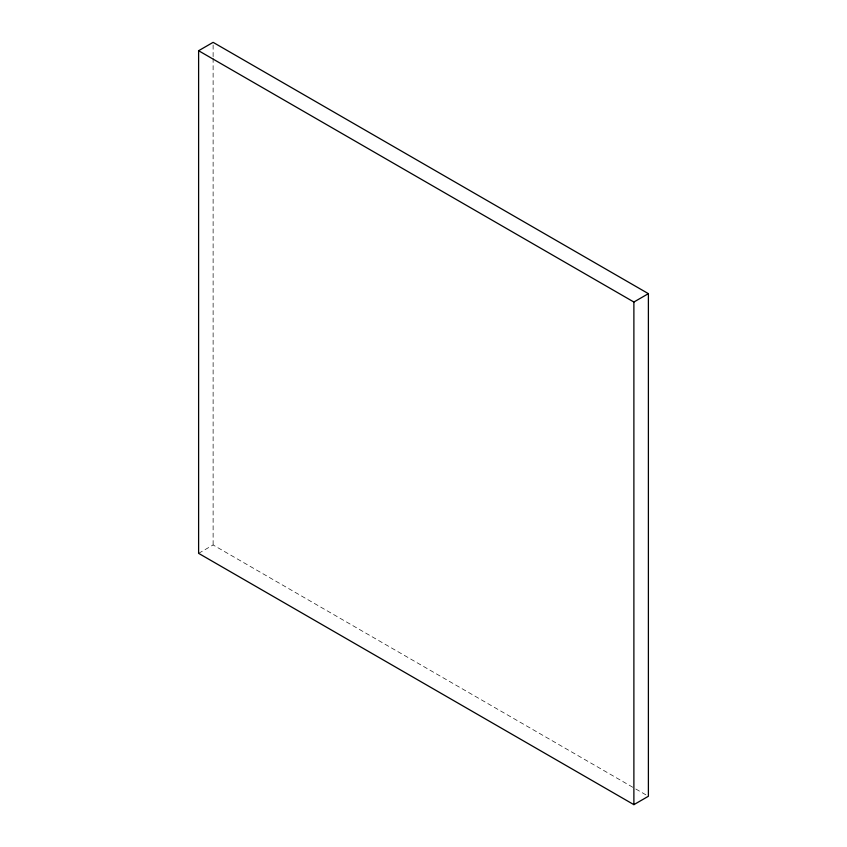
<?xml version="1.0" encoding="UTF-8"?>
<svg xmlns="http://www.w3.org/2000/svg" width="847" height="847" viewBox="0 0 847 847"><rect width="100%" height="100%" fill="white"/><g stroke="black" fill="none" stroke-linecap="round" stroke-linejoin="round"><path stroke-width="0.64" stroke-dasharray="4.24 3.18" d="M198.611 553.345L213.116 544.97L634.647 788.335M635.79 789.002L648.389 796.275M213.116 44.997L213.116 56.897M213.116 58.221L213.116 544.97"/><path stroke-width="1.27" d="M198.611 50.725L213.116 42.35L648.389 293.655L648.389 796.275L633.884 804.65L198.611 553.345L198.611 50.725L633.884 302.03L648.389 293.655M633.884 302.03L633.884 804.65"/></g></svg>
